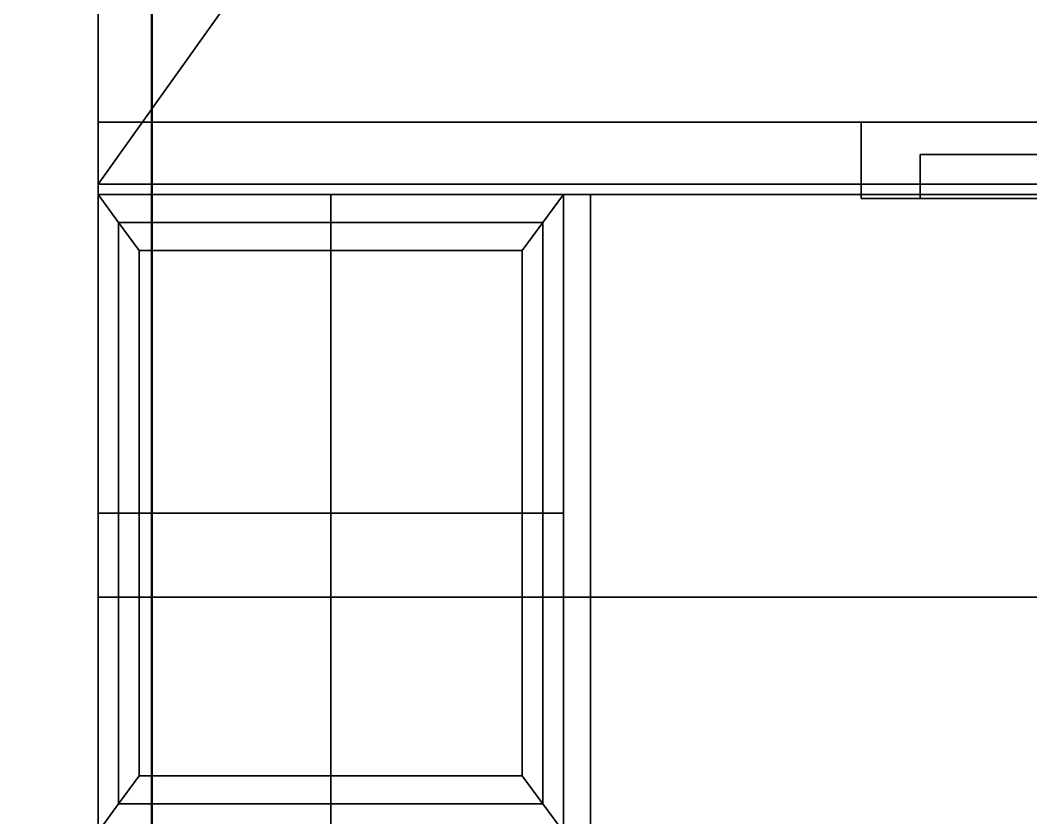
# Model space of a CAD drawing. Extents: x -9.3 to 15.5, y -7 to 5.4.
# Drawn here: x 5.307 to 6.631, y -4.912 to -3.866 of the extents above; entities that cross this region are included whole.
import ezdxf

# ---------------------------------------------------------------- set-up
doc = ezdxf.new("R2010")
doc.units = 0

msp = doc.modelspace()

# ---------------------------------------------------------------- linework, layer by layer
for points in [[(5.2088, 4.8, 11), (5.2088, -5.8, 11), (5.4796, -6.0556, 11), (5.4796, 5.0556, 11)], [(5.4788, 5.055, 10.8), (5.4788, -6.055, 10.8), (5.4088, -6, 10.8), (5.4088, 5, 10.8)], [(5.4796, 5.0556, 11), (5.4796, -6.0556, 11), (5.4788, -6.055, 11), (5.4788, 5.055, 11)], [(5.4788, 5.055, 11), (5.4788, -6.055, 11), (5.4788, -6.055, 10.8), (5.4788, 5.055, 10.8)], [(5.4088, -4, 5.5), (5.4088, 5, 5.5), (5.4088, 5, 10.8), (5.4088, -6, 10.8)], [(5.6088, -3.8, 5.5), (5.6088, 4.8, 5.5), (5.4088, 5, 5.5), (5.4088, -4.0814, 5.5)], [(14.2088, -3.8, 5.5), (5.6088, -3.8, 5.5), (5.4088, -4.0814, 5.5), (14.4902, -4.0814, 5.5)], [(14.4902, -4.0814, 5.2631), (5.4088, -4.0814, 5.2631), (5.4088, -4, 5.2631), (14.4088, -4, 5.2631)], [(9.4088, -4, 1.1), (5.4088, -4), (14.4088, -4), (10.4088, -4, 1.1)], [(6.4088, -4, 1.1), (5.4088, -4), (7.4088, -4, 1.1)], [(7.4088, -4, 1.1), (5.4088, -4), (8.4088, -4, 1.1)], [(8.4088, -4, 1.1), (5.4088, -4), (9.4088, -4, 1.1)], [(5.4088, -4, 1.1), (5.4088, -4), (6.4088, -4, 1.1)], [(5.4088, -6, 5.5), (5.4088, -4, 5.5), (5.4088, -6, 10.8)], [(5.4088, -4, 5.2631), (5.4088, -4, 1.1), (6.4088, -4, 1.1), (6.4088, -4, 2.4226)], [(7.4088, -4, 2.4226), (5.4088, -4, 5.2631), (6.4088, -4, 2.4226)], [(8.4088, -4, 2.4226), (5.4088, -4, 5.2631), (7.4088, -4, 2.4226)], [(9.4088, -4, 2.4226), (5.4088, -4, 5.2631), (8.4088, -4, 2.4226)], [(10.4088, -4, 2.4226), (14.4088, -4, 5.2631), (5.4088, -4, 5.2631), (9.4088, -4, 2.4226)], [(5.4088, -4, 1.1), (5.4088, -6, 1.1), (5.4088, -6), (5.4088, -4)], [(5.4088, -4, 5.5), (5.4088, -6, 5.5), (5.4088, -6, 1.1), (5.4088, -4, 1.1)], [(7.4088, -4.1, 1.1), (6.4088, -4.1, 1.1), (6.4088, -4, 1.1), (7.4088, -4, 1.1)], [(6.4088, -4.1, 1.1), (6.4088, -4.1, 2.4226), (6.4088, -4, 2.4226), (6.4088, -4, 1.1)], [(6.4088, -4.1, 2.4226), (7.4088, -4.1, 2.4226), (7.4088, -4, 2.4226), (6.4088, -4, 2.4226)], [(7.3312, -4.0422, 1.2026), (6.4863, -4.0422, 1.2026), (6.4863, -4.1, 1.2026), (7.3312, -4.1, 1.2026)], [(6.4863, -4.1, 2.32), (6.4863, -4.1, 1.2026), (6.4863, -4.0422, 1.2026), (6.4863, -4.0422, 2.32)], [(6.4863, -4.0422, 2.32), (7.3312, -4.0422, 2.32), (7.3312, -4.1, 2.32), (6.4863, -4.1, 2.32)], [(7.3312, -4.0422, 2.32), (6.4863, -4.0422, 2.32), (6.4863, -4.0422, 1.2026), (7.3312, -4.0422, 1.2026)], [(14.4902, -4.0814, 5.5), (5.4088, -4.0814, 5.5), (5.4088, -4.0814, 5.2631), (14.4902, -4.0814, 5.2631)], [(5.7137, -4.5128, 5.9586), (5.4088, -4.5128, 5.9586), (5.4088, -4.0947, 5.9586), (5.7137, -4.0947, 5.9586)], [(5.7137, -4.0947, 8.241), (5.7137, -4.0947, 5.9586), (5.4088, -4.0947, 5.9586), (5.4088, -4.0947, 8.3831)], [(5.7137, -4.0947, 8.241), (5.4088, -4.0947, 8.3831), (5.4088, -4.0947, 10.8076), (5.7137, -4.0947, 10.5235)], [(6.0544, -4.623, 5.9586), (6.0544, -4.0947, 5.9586), (5.4088, -4.0947, 5.9586), (5.4088, -4.623, 5.9586)], [(6.0544, -4.623, 3.5694), (5.4088, -4.623, 3.5694), (5.4088, -4.0947, 3.5694), (6.0544, -4.0947, 3.5694)], [(6.0544, -4.0947, 4.764), (5.4088, -4.0947, 4.764), (5.4088, -4.0947, 5.9586), (6.0544, -4.0947, 5.9586)], [(6.0544, -4.0947, 4.764), (6.0544, -4.0947, 3.5694), (5.4088, -4.0947, 3.5694), (5.4088, -4.0947, 4.764)], [(5.4357, -4.5128, 10.7825), (5.4357, -4.1315, 10.7825), (5.4088, -4.0947, 10.8076), (5.4088, -4.5128, 10.8076)], [(5.7137, -4.1315, 10.5235), (5.7137, -4.0947, 10.5235), (5.4088, -4.0947, 10.8076), (5.4357, -4.1315, 10.7825)], [(5.7137, -4.5128, 5.9586), (5.7137, -4.0947, 5.9586), (6.0186, -4.0947, 5.9586), (6.0186, -4.5128, 5.9586)], [(5.7137, -4.0947, 8.241), (5.7137, -4.0947, 10.5235), (6.0186, -4.0947, 10.2394), (6.0186, -4.0947, 8.099)], [(5.7137, -4.0947, 8.241), (6.0186, -4.0947, 8.099), (6.0186, -4.0947, 5.9586), (5.7137, -4.0947, 5.9586)], [(5.7137, -4.1315, 10.5235), (5.9917, -4.1315, 10.2644), (6.0186, -4.0947, 10.2394), (5.7137, -4.0947, 10.5235)], [(5.9917, -4.5128, 10.2644), (6.0186, -4.5128, 10.2394), (6.0186, -4.0947, 10.2394), (5.9917, -4.1315, 10.2644)], [(6.0186, -4.5128, 8.099), (6.0186, -4.5128, 5.9586), (6.0186, -4.0947, 5.9586), (6.0186, -4.0947, 8.099)], [(6.0186, -4.5128, 8.099), (6.0186, -4.0947, 8.099), (6.0186, -4.0947, 10.2394), (6.0186, -4.5128, 10.2394)], [(6.0544, -4.623, 5.9586), (6.6999, -4.623, 5.9586), (6.6999, -4.0947, 5.9586), (6.0544, -4.0947, 5.9586)], [(6.0544, -4.623, 3.5694), (6.0544, -4.0947, 3.5694), (6.6999, -4.0947, 3.5694), (6.6999, -4.623, 3.5694)], [(6.0544, -4.0947, 4.764), (6.0544, -4.0947, 5.9586), (6.6999, -4.0947, 5.9586), (6.6999, -4.0947, 4.764)], [(6.0544, -4.0947, 4.764), (6.6999, -4.0947, 4.764), (6.6999, -4.0947, 3.5694), (6.0544, -4.0947, 3.5694)], [(6.4088, -4.1, 1.1), (7.4088, -4.1, 1.1), (7.3312, -4.1, 1.2026), (6.4863, -4.1, 1.2026)], [(6.4088, -4.1, 2.4226), (6.4088, -4.1, 1.1), (6.4863, -4.1, 1.2026), (6.4863, -4.1, 2.32)], [(6.4863, -4.1, 2.32), (7.3312, -4.1, 2.32), (7.4088, -4.1, 2.4226), (6.4088, -4.1, 2.4226)], [(5.4357, -4.5128, 10.7825), (5.4626, -4.5128, 10.7574), (5.4626, -4.1682, 10.7574), (5.4357, -4.1315, 10.7825)], [(5.7137, -4.1315, 10.5235), (5.4357, -4.1315, 10.7825), (5.4626, -4.1682, 10.7574), (5.7137, -4.1682, 10.5235)], [(5.7137, -4.1315, 10.5235), (5.7137, -4.1682, 10.5235), (5.9648, -4.1682, 10.2895), (5.9917, -4.1315, 10.2644)], [(5.9917, -4.5128, 10.2644), (5.9917, -4.1315, 10.2644), (5.9648, -4.1682, 10.2895), (5.9648, -4.5128, 10.2895)], [(5.7137, -4.5128, 10.4291), (5.7137, -4.1682, 10.4291), (5.4626, -4.1682, 10.6631), (5.4626, -4.5128, 10.6631)], [(5.7137, -4.1682, 10.4763), (5.7137, -4.1682, 10.5235), (5.4626, -4.1682, 10.7574), (5.4626, -4.1682, 10.7103)], [(5.7137, -4.1682, 10.4763), (5.4626, -4.1682, 10.7103), (5.4626, -4.1682, 10.6631), (5.7137, -4.1682, 10.4291)], [(5.4626, -4.5128, 10.7103), (5.4626, -4.1682, 10.7103), (5.4626, -4.1682, 10.7574), (5.4626, -4.5128, 10.7574)], [(5.4626, -4.5128, 10.7103), (5.4626, -4.5128, 10.6631), (5.4626, -4.1682, 10.6631), (5.4626, -4.1682, 10.7103)], [(5.7137, -4.5128, 10.4291), (5.9648, -4.5128, 10.1952), (5.9648, -4.1682, 10.1952), (5.7137, -4.1682, 10.4291)], [(5.7137, -4.1682, 10.4763), (5.9648, -4.1682, 10.2423), (5.9648, -4.1682, 10.2895), (5.7137, -4.1682, 10.5235)], [(5.7137, -4.1682, 10.4763), (5.7137, -4.1682, 10.4291), (5.9648, -4.1682, 10.1952), (5.9648, -4.1682, 10.2423)], [(5.9648, -4.5128, 10.2423), (5.9648, -4.1682, 10.2423), (5.9648, -4.1682, 10.1952), (5.9648, -4.5128, 10.1952)], [(5.9648, -4.5128, 10.2423), (5.9648, -4.5128, 10.2895), (5.9648, -4.1682, 10.2895), (5.9648, -4.1682, 10.2423)], [(5.7137, -4.5128, 5.9586), (5.7137, -4.9308, 5.9586), (5.4088, -4.9308, 5.9586), (5.4088, -4.5128, 5.9586)], [(5.4357, -4.5128, 10.7825), (5.4088, -4.5128, 10.8076), (5.4088, -4.9308, 10.8076), (5.4357, -4.894, 10.7825)], [(5.4357, -4.5128, 10.7825), (5.4357, -4.894, 10.7825), (5.4626, -4.8573, 10.7574), (5.4626, -4.5128, 10.7574)], [(5.7137, -4.5128, 10.4291), (5.4626, -4.5128, 10.6631), (5.4626, -4.8573, 10.6631), (5.7137, -4.8573, 10.4291)], [(5.4626, -4.5128, 10.7103), (5.4626, -4.5128, 10.7574), (5.4626, -4.8573, 10.7574), (5.4626, -4.8573, 10.7103)], [(5.4626, -4.5128, 10.7103), (5.4626, -4.8573, 10.7103), (5.4626, -4.8573, 10.6631), (5.4626, -4.5128, 10.6631)], [(5.7137, -4.5128, 5.9586), (6.0186, -4.5128, 5.9586), (6.0186, -4.9308, 5.9586), (5.7137, -4.9308, 5.9586)], [(5.7137, -4.5128, 10.4291), (5.7137, -4.8573, 10.4291), (5.9648, -4.8573, 10.1952), (5.9648, -4.5128, 10.1952)], [(5.9917, -4.5128, 10.2644), (5.9648, -4.5128, 10.2895), (5.9648, -4.8573, 10.2895), (5.9917, -4.894, 10.2644)], [(5.9648, -4.5128, 10.2423), (5.9648, -4.5128, 10.1952), (5.9648, -4.8573, 10.1952), (5.9648, -4.8573, 10.2423)], [(5.9648, -4.5128, 10.2423), (5.9648, -4.8573, 10.2423), (5.9648, -4.8573, 10.2895), (5.9648, -4.5128, 10.2895)], [(5.9917, -4.5128, 10.2644), (5.9917, -4.894, 10.2644), (6.0186, -4.9308, 10.2394), (6.0186, -4.5128, 10.2394)], [(6.0186, -4.5128, 8.099), (6.0186, -4.5128, 10.2394), (6.0186, -4.9308, 10.2394), (6.0186, -4.9308, 8.099)], [(6.0186, -4.5128, 8.099), (6.0186, -4.9308, 8.099), (6.0186, -4.9308, 5.9586), (6.0186, -4.5128, 5.9586)], [(6.0544, -4.623, 5.9586), (5.4088, -4.623, 5.9586), (5.4088, -5.1512, 5.9586), (6.0544, -5.1512, 5.9586)], [(6.0544, -4.623, 3.5694), (6.0544, -5.1512, 3.5694), (5.4088, -5.1512, 3.5694), (5.4088, -4.623, 3.5694)], [(6.0544, -4.623, 5.9586), (6.0544, -5.1512, 5.9586), (6.6999, -5.1512, 5.9586), (6.6999, -4.623, 5.9586)], [(6.0544, -4.623, 3.5694), (6.6999, -4.623, 3.5694), (6.6999, -5.1512, 3.5694), (6.0544, -5.1512, 3.5694)], [(5.7137, -4.894, 10.5235), (5.7137, -4.8573, 10.5235), (5.4626, -4.8573, 10.7574), (5.4357, -4.894, 10.7825)], [(5.7137, -4.8573, 10.4763), (5.4626, -4.8573, 10.7103), (5.4626, -4.8573, 10.7574), (5.7137, -4.8573, 10.5235)], [(5.7137, -4.8573, 10.4763), (5.7137, -4.8573, 10.4291), (5.4626, -4.8573, 10.6631), (5.4626, -4.8573, 10.7103)], [(5.7137, -4.8573, 10.4763), (5.7137, -4.8573, 10.5235), (5.9648, -4.8573, 10.2895), (5.9648, -4.8573, 10.2423)], [(5.7137, -4.8573, 10.4763), (5.9648, -4.8573, 10.2423), (5.9648, -4.8573, 10.1952), (5.7137, -4.8573, 10.4291)], [(5.7137, -4.894, 10.5235), (5.9917, -4.894, 10.2644), (5.9648, -4.8573, 10.2895), (5.7137, -4.8573, 10.5235)], [(5.7137, -4.894, 10.5235), (5.4357, -4.894, 10.7825), (5.4088, -4.9308, 10.8076), (5.7137, -4.9308, 10.5235)], [(5.7137, -4.894, 10.5235), (5.7137, -4.9308, 10.5235), (6.0186, -4.9308, 10.2394), (5.9917, -4.894, 10.2644)]]:
    msp.add_3dface(points)

doc.saveas('drawing.dxf')
